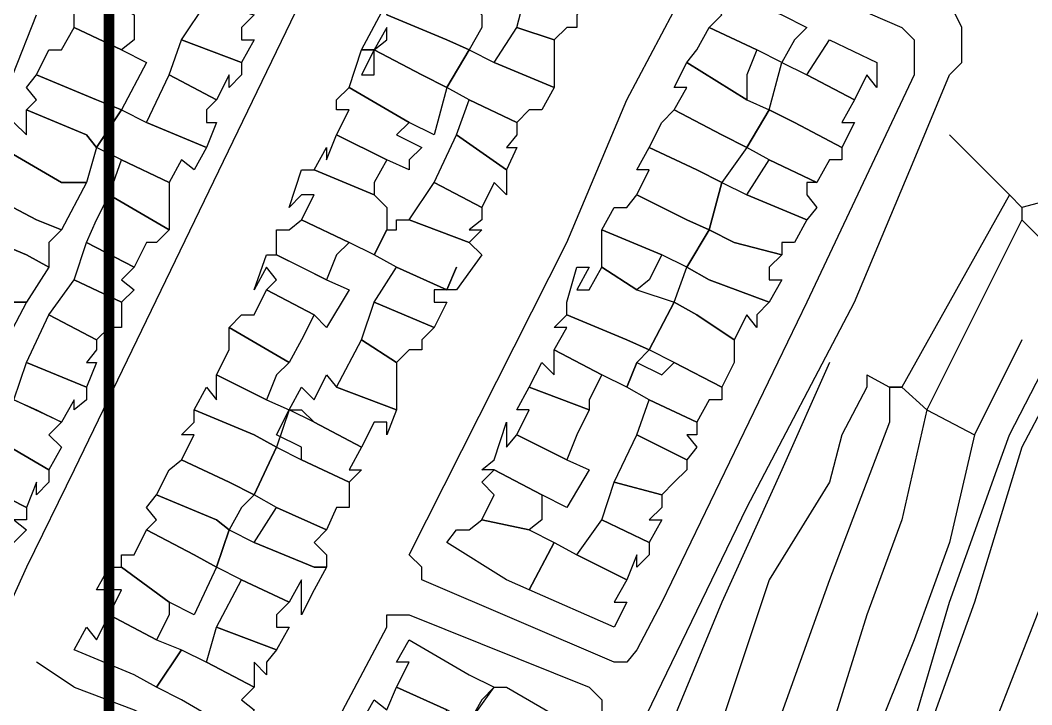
# Model space of a CAD drawing. Header units: millimetres. Extents: x -3588 to 75209, y -3737 to 38254.
# Drawn here: x 27757.6 to 27871.7, y 18069.4 to 18146.8 of the extents above; entities that cross this region are included whole.
import ezdxf

# ---------------------------------------------------------------- set-up
doc = ezdxf.new("R2010")
doc.units = ezdxf.units.MM
doc.layers.add('P', color=253, linetype='Continuous')

msp = doc.modelspace()

# ---------------------------------------------------------------- linework, layer by layer
at = {"layer": 'P', "const_width": 1.2}
msp.add_lwpolyline([(27767.607, 12020.295), (27767.607, 21346.523)], dxfattribs=at)
at = {"layer": 'P'}
for points in [[(27911.288, 18171.626), (27901.686, 18145.94), (27896.325, 18136.626), (27893.78, 18129.856), (27892.372, 18125.616), (27889.555, 18123.071), (27884.194, 18116.301), (27880.241, 18112.06), (27877.408, 18109.532), (27873.455, 18103.882), (27870.639, 18098.521), (27865.278, 18081.013), (27859.916, 18066.05), (27851.722, 18045.725), (27848.906, 18038.955), (27847.481, 18035.002), (27836.759, 18023.992), (27831.398, 18018.631)], [(27798.942, 18169.082), (27763.654, 18095.977), (27758.293, 18084.966), (27754.052, 18075.652), (27752.643, 18072.835), (27751.507, 18071.411), (27750.099, 18071.411), (27748.69, 18071.411), (27745.858, 18072.835), (27737.968, 18075.652), (27733.727, 18078.196), (27728.366, 18081.013), (27731.182, 18086.374), (27733.727, 18093.16), (27737.968, 18101.338), (27744.738, 18114.893), (27747.282, 18120.254), (27752.643, 18129.856), (27754.052, 18133.809), (27759.413, 18147.349)], [(27914.105, 18160.904), (27905.927, 18137.746), (27900.566, 18128.432), (27893.78, 18117.422), (27887.011, 18109.532), (27881.361, 18102.746), (27878.817, 18097.097), (27873.455, 18082.421), (27863.869, 18057.872), (27859.916, 18045.725), (27853.131, 18029.353), (27848.906, 18018.631), (27844.953, 18010.437), (27836.759, 18001.123), (27827.157, 17990.112), (27823.22, 17981.934), (27817.842, 17969.787), (27816.434, 17965.834)], [(27826.036, 18137.746), (27833.942, 18152.71), (27835.351, 18154.134), (27836.759, 18154.134), (27838.167, 18154.134), (27857.084, 18145.94), (27858.492, 18144.532), (27858.492, 18143.396), (27858.492, 18140.579), (27846.361, 18114.893), (27829.989, 18081.013), (27827.157, 18075.652), (27826.036, 18074.244), (27824.628, 18074.244), (27802.895, 18083.558), (27802.895, 18084.966), (27801.471, 18086.374), (27819.267, 18121.663), (27826.036, 18137.746)], [(27809.665, 18145.94), (27808.256, 18143.396), (27805.712, 18144.532), (27798.942, 18147.349), (27800.062, 18150.181), (27801.471, 18150.181), (27802.895, 18151.301), (27808.256, 18148.757), (27809.665, 18147.349), (27809.665, 18145.94)], [(27820.387, 18147.349), (27820.387, 18145.94), (27819.267, 18145.94), (27817.842, 18144.532), (27813.618, 18145.94), (27815.026, 18151.301), (27821.795, 18148.757), (27820.387, 18147.349)], [(27770.423, 18144.532), (27769.015, 18143.396), (27763.654, 18145.94), (27763.654, 18147.349), (27763.654, 18148.757), (27765.062, 18150.181), (27770.423, 18147.349), (27770.423, 18144.532)], [(27763.654, 17977.981), (27766.183, 17976.573), (27769.015, 17976.573), (27779.738, 17984.751), (27798.942, 17996.898), (27813.618, 18006.484), (27824.628, 18015.798), (27838.167, 18028.233), (27843.544, 18035.002), (27846.361, 18038.955), (27851.722, 18051.086), (27858.492, 18067.458), (27862.445, 18081.013), (27867.806, 18095.977), (27869.23, 18099.93), (27873.455, 18108.107), (27877.408, 18113.485), (27882.77, 18120.254), (27889.555, 18125.616), (27893.78, 18133.809), (27900.566, 18150.181)], [(27844.953, 18144.532), (27843.544, 18141.987), (27840.712, 18143.396), (27835.351, 18145.94), (27836.759, 18147.349), (27835.351, 18148.757), (27836.759, 18150.181), (27843.544, 18147.349), (27846.361, 18145.94), (27844.953, 18144.532)], [(27782.57, 18145.94), (27782.57, 18144.532), (27783.979, 18144.532), (27782.57, 18141.987), (27775.785, 18144.532), (27778.617, 18148.757), (27783.979, 18147.349), (27782.57, 18145.94)], [(27798.942, 18147.349), (27805.712, 18144.532), (27808.256, 18143.396), (27805.712, 18139.171), (27802.895, 18140.579), (27797.518, 18143.396), (27798.942, 18144.532), (27798.942, 18145.94), (27797.518, 18143.396), (27796.109, 18143.396), (27798.942, 18148.757), (27798.942, 18147.349)], [(27801.471, 18009.028), (27811.073, 18029.353), (27823.22, 18055.327), (27827.157, 18066.05), (27839.592, 18091.736), (27851.722, 18114.893), (27858.492, 18130.977), (27862.445, 18140.579), (27863.869, 18141.987), (27863.869, 18145.94), (27862.445, 18148.757)], [(27884.194, 18147.349), (27885.602, 18143.396), (27882.77, 18135.218), (27880.241, 18130.977), (27878.817, 18128.432), (27876, 18127.024), (27870.639, 18125.616)], [(27769.015, 18143.396), (27771.832, 18141.987), (27769.015, 18136.626), (27766.183, 18137.746), (27759.413, 18140.579), (27760.821, 18143.396), (27762.246, 18143.396), (27763.654, 18145.94), (27769.015, 18143.396)], [(27817.842, 18143.396), (27817.842, 18141.987), (27817.842, 18139.171), (27811.073, 18141.987), (27813.618, 18145.94), (27817.842, 18144.532), (27817.842, 18143.396)], [(27839.592, 18140.579), (27839.592, 18137.746), (27832.806, 18141.987), (27833.942, 18143.396), (27835.351, 18145.94), (27840.712, 18143.396), (27839.592, 18140.579)], [(27782.57, 18140.579), (27781.146, 18139.171), (27781.146, 18140.579), (27779.738, 18137.746), (27774.376, 18140.579), (27775.785, 18144.532), (27782.57, 18141.987), (27782.57, 18140.579)], [(27853.131, 18140.579), (27851.722, 18137.746), (27846.361, 18140.579), (27848.906, 18144.532), (27854.267, 18141.987), (27854.267, 18139.171), (27853.131, 18140.579)], [(27796.109, 18140.579), (27797.518, 18140.579), (27797.518, 18143.396), (27802.895, 18140.579), (27805.712, 18139.171), (27804.303, 18133.809), (27801.471, 18135.218), (27794.701, 18139.171), (27796.109, 18143.396), (27797.518, 18143.396), (27796.109, 18140.579)], [(27811.073, 18141.987), (27817.842, 18139.171), (27816.434, 18136.626), (27815.026, 18136.626), (27813.618, 18135.218), (27808.256, 18137.746), (27805.712, 18139.171), (27808.256, 18143.396), (27811.073, 18141.987)], [(27839.592, 18137.746), (27842.12, 18136.626), (27839.592, 18132.385), (27836.759, 18133.809), (27831.398, 18136.626), (27832.806, 18139.171), (27831.398, 18139.171), (27832.806, 18141.987), (27839.592, 18137.746)], [(27846.361, 18140.579), (27851.722, 18137.746), (27850.314, 18135.218), (27851.722, 18135.218), (27850.314, 18132.385), (27844.953, 18135.218), (27842.12, 18136.626), (27843.544, 18141.987), (27846.361, 18140.579)], [(27766.183, 18137.746), (27769.015, 18136.626), (27766.183, 18132.385), (27765.062, 18133.809), (27758.293, 18136.626), (27759.413, 18137.746), (27758.293, 18139.171), (27759.413, 18140.579), (27766.183, 18137.746)], [(27778.617, 18136.626), (27778.617, 18135.218), (27779.738, 18135.218), (27778.617, 18132.385), (27771.832, 18135.218), (27774.376, 18140.579), (27779.738, 18137.746), (27778.617, 18136.626)], [(27801.471, 18130.977), (27801.471, 18129.856), (27798.942, 18130.977), (27793.293, 18133.809), (27794.701, 18136.626), (27793.293, 18136.626), (27793.293, 18137.746), (27794.701, 18139.171), (27801.471, 18135.218), (27800.062, 18133.809), (27802.895, 18132.385), (27801.471, 18130.977)], [(27813.618, 18133.809), (27812.481, 18132.385), (27813.618, 18132.385), (27812.481, 18129.856), (27806.832, 18133.809), (27808.256, 18137.746), (27813.618, 18135.218), (27813.618, 18133.809)], [(27765.062, 18133.809), (27766.183, 18132.385), (27765.062, 18128.432), (27762.246, 18128.432), (27755.46, 18132.385), (27756.868, 18135.218), (27758.293, 18133.809), (27758.293, 18136.626), (27765.062, 18133.809)], [(27771.832, 18135.218), (27778.617, 18132.385), (27777.193, 18129.856), (27775.785, 18130.977), (27774.376, 18128.432), (27769.015, 18130.977), (27766.183, 18132.385), (27769.015, 18136.626), (27771.832, 18135.218)], [(27836.759, 18133.809), (27839.592, 18132.385), (27836.759, 18128.432), (27833.942, 18129.856), (27828.581, 18132.385), (27829.989, 18135.218), (27831.398, 18136.626), (27836.759, 18133.809)], [(27844.953, 18135.218), (27850.314, 18132.385), (27850.314, 18130.977), (27848.906, 18130.977), (27847.481, 18128.432), (27842.12, 18130.977), (27839.592, 18132.385), (27842.12, 18136.626), (27844.953, 18135.218)], [(27797.518, 18128.432), (27797.518, 18127.024), (27790.748, 18129.856), (27792.157, 18132.385), (27792.157, 18130.977), (27793.293, 18133.809), (27798.942, 18130.977), (27797.518, 18128.432)], [(27812.481, 18128.432), (27812.481, 18127.024), (27811.073, 18128.432), (27809.665, 18125.616), (27804.303, 18128.432), (27806.832, 18133.809), (27812.481, 18129.856), (27812.481, 18128.432)], [(27862.445, 18133.809), (27869.23, 18127.024)], [(27762.246, 18128.432), (27765.062, 18128.432), (27762.246, 18123.071), (27759.413, 18124.207), (27754.052, 18127.024), (27755.46, 18129.856), (27754.052, 18129.856), (27755.46, 18132.385), (27762.246, 18128.432)], [(27832.806, 18124.207), (27827.157, 18127.024), (27828.581, 18129.856), (27827.157, 18129.856), (27828.581, 18132.385), (27833.942, 18129.856), (27836.759, 18128.432), (27835.351, 18123.071), (27832.806, 18124.207)], [(27774.376, 18127.024), (27774.376, 18125.616), (27774.376, 18123.071), (27767.607, 18127.024), (27769.015, 18130.977), (27774.376, 18128.432), (27774.376, 18127.024)], [(27846.361, 18128.432), (27846.361, 18127.024), (27847.481, 18125.616), (27846.361, 18124.207), (27839.592, 18127.024), (27842.12, 18130.977), (27847.481, 18128.432), (27846.361, 18128.432)], [(27790.748, 18129.856), (27797.518, 18127.024), (27798.942, 18125.616), (27798.942, 18123.071), (27797.518, 18120.254), (27794.701, 18121.663), (27789.34, 18124.207), (27790.748, 18127.024), (27789.34, 18127.024), (27787.932, 18125.616), (27789.34, 18129.856), (27790.748, 18129.856)], [(27809.665, 18124.207), (27808.256, 18123.071), (27809.665, 18123.071), (27808.256, 18121.663), (27801.471, 18124.207), (27804.303, 18128.432), (27809.665, 18125.616), (27809.665, 18124.207)], [(27839.592, 18127.024), (27846.361, 18124.207), (27844.953, 18121.663), (27843.544, 18121.663), (27843.544, 18120.254), (27838.167, 18121.663), (27835.351, 18123.071), (27836.759, 18128.432), (27839.592, 18127.024)], [(27760.821, 18121.663), (27760.821, 18118.846), (27758.293, 18120.254), (27751.507, 18123.071), (27752.643, 18125.616), (27752.643, 18124.207), (27754.052, 18127.024), (27759.413, 18124.207), (27762.246, 18123.071), (27760.821, 18121.663)], [(27766.183, 18124.207), (27767.607, 18127.024), (27774.376, 18123.071), (27772.968, 18121.663), (27771.832, 18121.663), (27770.423, 18118.846), (27765.062, 18121.663), (27766.183, 18124.207)], [(27832.806, 18124.207), (27835.351, 18123.071), (27832.806, 18118.846), (27829.989, 18120.254), (27823.22, 18123.071), (27824.628, 18125.616), (27826.036, 18125.616), (27827.157, 18127.024), (27832.806, 18124.207)], [(27869.23, 18127.024), (27857.084, 18105.291)], [(27869.23, 18127.024), (27870.639, 18125.616)], [(27870.639, 18125.616), (27870.639, 18124.207)], [(27793.293, 18120.254), (27792.157, 18117.422), (27786.507, 18120.254), (27786.507, 18123.071), (27787.932, 18123.071), (27789.34, 18124.207), (27794.701, 18121.663), (27793.293, 18120.254)], [(27801.471, 18124.207), (27808.256, 18121.663), (27809.665, 18120.254), (27806.832, 18116.301), (27805.712, 18116.301), (27806.832, 18118.846), (27805.712, 18116.301), (27800.062, 18118.846), (27797.518, 18120.254), (27798.942, 18123.071), (27800.062, 18123.071), (27800.062, 18124.207), (27801.471, 18124.207)], [(27870.639, 18124.207), (27859.916, 18102.746)], [(27870.639, 18124.207), (27877.408, 18117.422)], [(27758.293, 18120.254), (27760.821, 18118.846), (27758.293, 18114.893), (27755.46, 18114.893), (27750.099, 18117.422), (27751.507, 18120.254), (27750.099, 18120.254), (27751.507, 18123.071), (27758.293, 18120.254)], [(27828.581, 18117.422), (27827.157, 18116.301), (27823.22, 18118.846), (27823.22, 18120.254), (27823.22, 18121.663), (27823.22, 18123.071), (27829.989, 18120.254), (27828.581, 18117.422)], [(27842.12, 18118.846), (27842.12, 18117.422), (27843.544, 18117.422), (27842.12, 18114.893), (27835.351, 18117.422), (27832.806, 18118.846), (27835.351, 18123.071), (27838.167, 18121.663), (27843.544, 18120.254), (27842.12, 18118.846)], [(27770.423, 18118.846), (27769.015, 18117.422), (27770.423, 18116.301), (27769.015, 18114.893), (27763.654, 18117.422), (27765.062, 18121.663), (27770.423, 18118.846)], [(27789.34, 18118.846), (27792.157, 18117.422), (27794.701, 18116.301), (27792.157, 18112.06), (27790.748, 18113.485), (27785.387, 18116.301), (27786.507, 18117.422), (27785.387, 18118.846), (27783.979, 18116.301), (27785.387, 18120.254), (27786.507, 18120.254), (27789.34, 18118.846)], [(27804.303, 18116.301), (27804.303, 18114.893), (27805.712, 18114.893), (27804.303, 18112.06), (27797.518, 18114.893), (27800.062, 18118.846), (27805.712, 18116.301), (27804.303, 18116.301)], [(27820.387, 18116.301), (27821.795, 18116.301), (27823.22, 18118.846), (27827.157, 18116.301), (27831.398, 18114.893), (27828.581, 18109.532), (27826.036, 18110.652), (27819.267, 18113.485), (27819.267, 18114.893), (27820.387, 18118.846), (27821.795, 18118.846), (27820.387, 18116.301)], [(27840.712, 18113.485), (27840.712, 18112.06), (27839.592, 18113.485), (27838.167, 18110.652), (27833.942, 18113.485), (27831.398, 18114.893), (27832.806, 18118.846), (27835.351, 18117.422), (27842.12, 18114.893), (27840.712, 18113.485)], [(27756.868, 18114.893), (27758.293, 18114.893), (27755.46, 18109.532), (27754.052, 18110.652), (27747.282, 18113.485), (27748.69, 18116.301), (27750.099, 18117.422), (27755.46, 18114.893), (27756.868, 18114.893)], [(27769.015, 18113.485), (27769.015, 18112.06), (27767.607, 18112.06), (27766.183, 18110.652), (27760.821, 18113.485), (27763.654, 18117.422), (27769.015, 18114.893), (27769.015, 18113.485)], [(27789.34, 18110.652), (27787.932, 18108.107), (27781.146, 18112.06), (27782.57, 18113.485), (27783.979, 18113.485), (27785.387, 18116.301), (27790.748, 18113.485), (27789.34, 18110.652)], [(27802.895, 18110.652), (27802.895, 18109.532), (27801.471, 18109.532), (27800.062, 18108.107), (27796.109, 18110.652), (27797.518, 18114.893), (27804.303, 18112.06), (27802.895, 18110.652)], [(27831.398, 18108.107), (27828.581, 18109.532), (27831.398, 18114.893), (27833.942, 18113.485), (27838.167, 18110.652), (27838.167, 18108.107), (27836.759, 18105.291), (27831.398, 18108.107)], [(27766.183, 18109.532), (27765.062, 18108.107), (27766.183, 18108.107), (27765.062, 18105.291), (27758.293, 18108.107), (27760.821, 18113.485), (27766.183, 18110.652), (27766.183, 18109.532)], [(27827.157, 18108.107), (27826.036, 18105.291), (27823.22, 18106.699), (27817.842, 18109.532), (27819.267, 18112.06), (27817.842, 18112.06), (27819.267, 18113.485), (27826.036, 18110.652), (27828.581, 18109.532), (27827.157, 18108.107)], [(27786.507, 18106.699), (27785.387, 18103.882), (27779.738, 18106.699), (27781.146, 18109.532), (27781.146, 18112.06), (27787.932, 18108.107), (27786.507, 18106.699)], [(27800.062, 18106.699), (27800.062, 18105.291), (27800.062, 18102.746), (27793.293, 18105.291), (27796.109, 18110.652), (27800.062, 18108.107), (27800.062, 18106.699)], [(27870.639, 18110.652), (27865.278, 18099.93)], [(27821.795, 18103.882), (27821.795, 18102.746), (27815.026, 18105.291), (27816.434, 18108.107), (27817.842, 18106.699), (27817.842, 18109.532), (27823.22, 18106.699), (27821.795, 18103.882)], [(27765.062, 18103.882), (27763.654, 18102.746), (27763.654, 18103.882), (27762.246, 18101.338), (27756.868, 18103.882), (27758.293, 18108.107), (27765.062, 18105.291), (27765.062, 18103.882)], [(27836.759, 18103.882), (27835.351, 18103.882), (27833.942, 18101.338), (27828.581, 18103.882), (27826.036, 18105.291), (27827.157, 18108.107), (27829.989, 18106.699), (27831.398, 18108.107), (27836.759, 18105.291), (27836.759, 18103.882)], [(27848.906, 18108.107), (27843.544, 18095.977), (27836.759, 18081.013), (27829.989, 18064.641)], [(27785.387, 18103.882), (27787.932, 18102.746), (27786.507, 18098.521), (27783.979, 18099.93), (27777.193, 18102.746), (27778.617, 18105.291), (27779.738, 18103.882), (27779.738, 18106.699), (27785.387, 18103.882)], [(27793.293, 18105.291), (27800.062, 18102.746), (27798.942, 18099.93), (27798.942, 18101.338), (27797.518, 18101.338), (27796.109, 18098.521), (27790.748, 18101.338), (27787.932, 18102.746), (27789.34, 18105.291), (27790.748, 18103.882), (27792.157, 18106.699), (27793.293, 18105.291)], [(27853.131, 18106.699), (27853.131, 18105.291), (27850.314, 18099.93), (27848.906, 18094.568), (27842.12, 18083.558), (27835.351, 18063.233)], [(27853.131, 18106.699), (27855.675, 18105.291)], [(27820.387, 18099.93), (27819.267, 18097.097), (27813.618, 18099.93), (27815.026, 18102.746), (27813.618, 18102.746), (27815.026, 18105.291), (27821.795, 18102.746), (27820.387, 18099.93)], [(27855.675, 18105.291), (27855.675, 18101.338), (27848.906, 18083.558), (27840.712, 18060.688)], [(27857.084, 18105.291), (27855.675, 18105.291)], [(27855.675, 18105.291), (27857.084, 18105.291)], [(27857.084, 18105.291), (27859.916, 18102.746)], [(27759.413, 18102.746), (27762.246, 18101.338), (27760.821, 18099.93), (27762.246, 18098.521), (27760.821, 18095.977), (27754.052, 18099.93), (27751.507, 18101.338), (27752.643, 18102.746), (27755.46, 18101.338), (27756.868, 18103.882), (27759.413, 18102.746)], [(27833.942, 18099.93), (27832.806, 18099.93), (27833.942, 18098.521), (27832.806, 18097.097), (27827.157, 18099.93), (27828.581, 18103.882), (27833.942, 18101.338), (27833.942, 18099.93)], [(27783.979, 18099.93), (27786.507, 18098.521), (27783.979, 18093.16), (27781.146, 18094.568), (27775.785, 18097.097), (27777.193, 18099.93), (27775.785, 18099.93), (27777.193, 18101.338), (27777.193, 18102.746), (27783.979, 18099.93)], [(27789.34, 18102.746), (27790.748, 18101.338), (27796.109, 18098.521), (27794.701, 18095.977), (27796.109, 18095.977), (27794.701, 18094.568), (27789.34, 18097.097), (27789.34, 18098.521), (27786.507, 18099.93), (27787.932, 18102.746), (27789.34, 18102.746)], [(27859.916, 18102.746), (27857.084, 18090.327), (27853.131, 18079.605), (27846.361, 18057.872)], [(27859.916, 18102.746), (27865.278, 18099.93)], [(27812.481, 18098.521), (27813.618, 18099.93), (27819.267, 18097.097), (27821.795, 18095.977), (27819.267, 18091.736), (27816.434, 18093.16), (27811.073, 18095.977), (27809.665, 18095.977), (27811.073, 18097.097), (27812.481, 18101.338), (27812.481, 18098.521)], [(27760.821, 18094.568), (27759.413, 18093.16), (27759.413, 18094.568), (27758.293, 18091.736), (27752.643, 18094.568), (27754.052, 18099.93), (27760.821, 18095.977), (27760.821, 18094.568)], [(27832.806, 18095.977), (27831.398, 18094.568), (27829.989, 18093.16), (27824.628, 18094.568), (27827.157, 18099.93), (27832.806, 18097.097), (27832.806, 18095.977)], [(27865.278, 18099.93), (27862.445, 18087.783), (27858.492, 18076.772), (27850.314, 18056.447)], [(27786.507, 18091.736), (27783.979, 18093.16), (27786.507, 18098.521), (27789.34, 18097.097), (27794.701, 18094.568), (27794.701, 18091.736), (27793.293, 18091.736), (27792.157, 18089.207), (27786.507, 18091.736)], [(27782.57, 18091.736), (27781.146, 18089.207), (27779.738, 18090.327), (27772.968, 18093.16), (27774.376, 18095.977), (27775.785, 18097.097), (27781.146, 18094.568), (27783.979, 18093.16), (27782.57, 18091.736)], [(27816.434, 18090.327), (27815.026, 18089.207), (27809.665, 18090.327), (27811.073, 18093.16), (27809.665, 18094.568), (27811.073, 18095.977), (27816.434, 18093.16), (27816.434, 18090.327)], [(27758.293, 18090.327), (27756.868, 18090.327), (27758.293, 18089.207), (27756.868, 18087.783), (27750.099, 18090.327), (27752.643, 18094.568), (27758.293, 18091.736), (27758.293, 18090.327)], [(27829.989, 18091.736), (27828.581, 18090.327), (27829.989, 18090.327), (27828.581, 18087.783), (27823.22, 18090.327), (27824.628, 18094.568), (27829.989, 18093.16), (27829.989, 18091.736)], [(27779.738, 18090.327), (27781.146, 18089.207), (27779.738, 18084.966), (27777.193, 18086.374), (27771.832, 18089.207), (27772.968, 18090.327), (27771.832, 18091.736), (27772.968, 18093.16), (27779.738, 18090.327)], [(27792.157, 18084.966), (27790.748, 18084.966), (27783.979, 18087.783), (27786.507, 18091.736), (27792.157, 18089.207), (27790.748, 18087.783), (27792.157, 18086.374), (27792.157, 18084.966)], [(27815.026, 18089.207), (27817.842, 18087.783), (27815.026, 18082.421), (27812.481, 18083.558), (27805.712, 18087.783), (27806.832, 18089.207), (27808.256, 18089.207), (27809.665, 18090.327), (27815.026, 18089.207)], [(27828.581, 18086.374), (27827.157, 18084.966), (27827.157, 18086.374), (27826.036, 18083.558), (27820.387, 18086.374), (27823.22, 18090.327), (27828.581, 18087.783), (27828.581, 18086.374)], [(27777.193, 18086.374), (27779.738, 18084.966), (27777.193, 18079.605), (27774.376, 18081.013), (27769.015, 18084.966), (27769.015, 18086.374), (27770.423, 18086.374), (27771.832, 18089.207), (27777.193, 18086.374)], [(27790.748, 18082.421), (27789.34, 18079.605), (27789.34, 18082.421), (27789.34, 18083.558), (27787.932, 18081.013), (27782.57, 18083.558), (27779.738, 18084.966), (27781.146, 18089.207), (27783.979, 18087.783), (27790.748, 18084.966), (27792.157, 18084.966), (27790.748, 18082.421)], [(27824.628, 18078.196), (27815.026, 18082.421), (27817.842, 18087.783), (27820.387, 18086.374), (27826.036, 18083.558), (27824.628, 18081.013), (27826.036, 18081.013), (27824.628, 18078.196)], [(27774.376, 18079.605), (27772.968, 18076.772), (27767.607, 18079.605), (27769.015, 18082.421), (27767.607, 18082.421), (27766.183, 18082.421), (27767.607, 18084.966), (27769.015, 18084.966), (27774.376, 18081.013), (27774.376, 18079.605)], [(27786.507, 18079.605), (27786.507, 18078.196), (27787.932, 18078.196), (27786.507, 18075.652), (27779.738, 18078.196), (27782.57, 18083.558), (27787.932, 18081.013), (27786.507, 18079.605)], [(27772.968, 18076.772), (27775.785, 18075.652), (27772.968, 18071.411), (27770.423, 18072.835), (27763.654, 18075.652), (27765.062, 18078.196), (27766.183, 18076.772), (27767.607, 18079.605), (27772.968, 18076.772)], [(27763.654, 18005.076), (27766.183, 18010.437), (27772.968, 18023.992), (27785.387, 18048.558), (27793.293, 18067.458), (27798.942, 18078.196), (27798.942, 18079.605), (27800.062, 18079.605), (27801.471, 18079.605), (27821.795, 18071.411), (27823.22, 18070.003), (27823.22, 18067.458), (27813.618, 18047.133), (27806.832, 18035.002), (27796.109, 18011.861), (27801.471, 18009.028)], [(27786.507, 18075.652), (27785.387, 18074.244), (27785.387, 18072.835), (27783.979, 18074.244), (27783.979, 18071.411), (27778.617, 18074.244), (27779.738, 18078.196), (27786.507, 18075.652)], [(27809.665, 18070.003), (27808.256, 18067.458), (27805.712, 18068.882), (27800.062, 18071.411), (27801.471, 18074.244), (27800.062, 18074.244), (27801.471, 18076.772), (27808.256, 18072.835), (27811.073, 18071.411), (27809.665, 18070.003)], [(27778.617, 18074.244), (27783.979, 18071.411), (27782.57, 18070.003), (27783.979, 18068.882), (27782.57, 18066.05), (27775.785, 18070.003), (27772.968, 18071.411), (27775.785, 18075.652), (27778.617, 18074.244)], [(27763.654, 18071.411), (27759.413, 18074.244)], [(27763.654, 18071.411), (27770.423, 18068.882), (27783.979, 18062.097)], [(27804.303, 18066.05), (27802.895, 18063.233), (27796.109, 18067.458), (27797.518, 18070.003), (27798.942, 18068.882), (27800.062, 18071.411), (27805.712, 18068.882), (27804.303, 18066.05)], [(27817.842, 18066.05), (27816.434, 18063.233), (27811.073, 18066.05), (27808.256, 18067.458), (27811.073, 18071.411), (27812.481, 18071.411), (27819.267, 18067.458), (27817.842, 18064.641), (27817.842, 18066.05)]]:
    msp.add_lwpolyline(points, dxfattribs=at)

doc.saveas('drawing.dxf')
